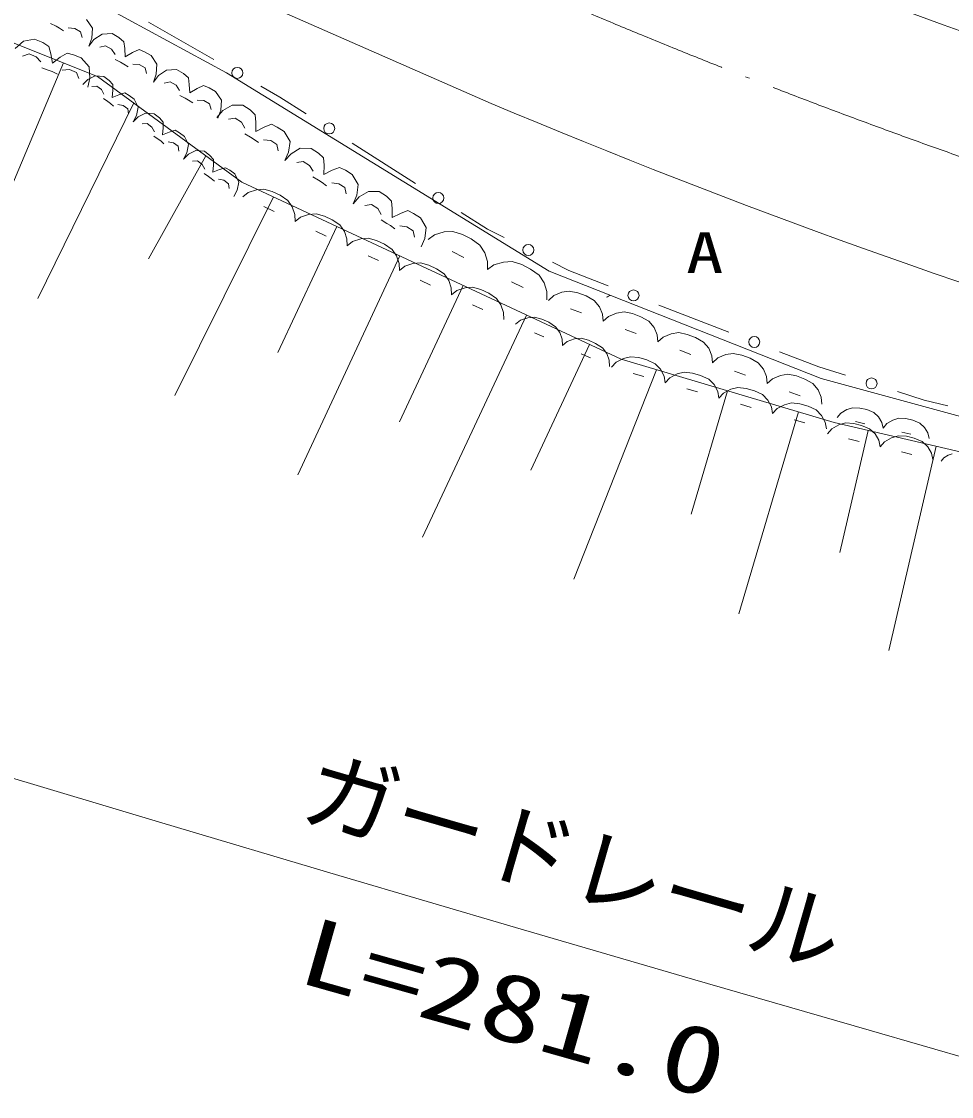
# Model space of a CAD drawing. Units: millimetres, scale not verified. Extents: x -6096 to 633904, y -204620 to 155380.
# Drawn here: x 325490 to 350646, y 37283 to 66360 of the extents above; entities that cross this region are included whole.
import ezdxf
from ezdxf.enums import TextEntityAlignment as Align

# ---------------------------------------------------------------- set-up
doc = ezdxf.new("R2010")
doc.units = ezdxf.units.MM
doc.header["$LTSCALE"] = 1000
doc.linetypes.add('USER1', pattern=[7.000001, 5.508197, -0.688525, 0.114754, -0.688525])
for name, color, linetype, lineweight in [('S-BGD', 1, 'Continuous', 13), ('S-BGD-HTXT', 6, 'Continuous', 13), ('S-BMK', 3, 'USER1', 13)]:
    doc.layers.add(name, color=color, linetype=linetype, lineweight=lineweight)
doc.styles.add('ＭＳ ゴシック', font='')
doc.styles.get('ＭＳ ゴシック').set_extended_font_data('MS Gothic')

msp = doc.modelspace()

# ---------------------------------------------------------------- linework, layer by layer
at = {"layer": 'S-BGD'}
for p, q in [((301905, 80080), (338192, 64146)), ((319627, 71178), (331038, 64971)), ((327549, 64875), (322123, 67031)), ((326425, 66231), (326278, 66307)), ((327250, 66417), (327409, 66179)), ((328926, 66341), (330689, 65335)), ((326516, 66180), (326425, 66231)), ((326629, 66105), (326516, 66180)), ((326930, 66172), (326754, 66185)), ((327087, 66085), (326930, 66172)), ((327127, 65931), (327087, 66085)), ((327409, 66179), (327390, 65910)), ((327451, 65876), (327670, 66022)), ((327670, 66022), (327939, 66032)), ((327939, 66032), (328127, 65928)), ((325318, 65633), (325541, 65830)), ((325541, 65830), (325840, 65881)), ((325840, 65881), (326065, 65792)), ((326065, 65792), (326229, 65684)), ((327390, 65910), (327311, 65696)), ((327311, 65696), (327451, 65876)), ((328127, 65928), (328258, 65814)), ((328258, 65814), (328284, 65634)), ((325695, 65484), (325520, 65426)), ((325889, 65407), (325695, 65484)), ((326229, 65684), (326284, 65487)), ((326284, 65487), (326329, 65233)), ((326538, 65393), (326722, 65507)), ((326722, 65507), (326898, 65462)), ((326898, 65462), (327108, 65379)), ((327765, 65700), (327605, 65669)), ((327927, 65610), (327765, 65700)), ((328021, 65472), (327927, 65610)), ((328284, 65634), (328293, 65406)), ((328293, 65406), (328495, 65522)), ((328495, 65522), (328671, 65601)), ((328671, 65601), (328821, 65540)), ((328821, 65540), (328995, 65443)), ((328995, 65443), (329154, 65205)), ((326625, 65242), (325226, 61911)), ((326015, 65266), (325889, 65407)), ((326329, 65233), (326538, 65393)), ((327108, 65379), (327321, 65137)), ((327321, 65137), (327340, 64832)), ((328170, 65257), (328024, 65333)), ((328262, 65206), (328170, 65257)), ((328375, 65131), (328262, 65206)), ((328675, 65198), (328499, 65210)), ((328832, 65110), (328675, 65198)), ((329154, 65205), (329135, 64935)), ((326213, 65048), (326038, 65111)), ((326323, 65005), (326213, 65048)), ((326461, 64938), (326323, 65005)), ((326787, 65058), (326588, 65045)), ((326976, 64983), (326787, 65058)), ((327043, 64817), (326976, 64983)), ((327284, 64794), (327485, 64893)), ((327485, 64893), (327713, 64872)), ((331452, 62013), (327549, 64875)), ((327713, 64872), (327859, 64764)), ((328872, 64956), (328832, 65110)), ((329135, 64935), (329056, 64722)), ((329056, 64722), (329197, 64901)), ((329197, 64901), (329416, 65048)), ((329416, 65048), (329685, 65058)), ((329685, 65058), (329872, 64953)), ((329872, 64953), (330004, 64840)), ((331038, 64971), (339761, 59603)), ((327147, 64658), (327284, 64794)), ((327340, 64832), (327284, 64582)), ((327530, 64612), (327391, 64603)), ((327656, 64518), (327530, 64612)), ((327859, 64764), (327957, 64654)), ((327957, 64654), (327959, 64499)), ((329511, 64726), (329351, 64695)), ((329672, 64636), (329511, 64726)), ((329767, 64497), (329672, 64636)), ((330004, 64840), (330029, 64660)), ((330029, 64660), (330039, 64431)), ((330241, 64547), (330417, 64627)), ((330417, 64627), (330566, 64566)), ((330566, 64566), (330741, 64469)), ((331967, 64607), (332480, 64315)), ((327720, 64391), (327656, 64518)), ((327822, 64194), (327707, 64274)), ((327959, 64499), (327942, 64306)), ((327942, 64306), (328125, 64381)), ((328125, 64381), (328282, 64429)), ((328282, 64429), (328401, 64361)), ((328401, 64361), (328537, 64260)), ((329916, 64283), (329769, 64359)), ((330007, 64231), (329916, 64283)), ((330039, 64431), (330241, 64547)), ((330741, 64469), (330900, 64231)), ((332480, 64315), (333193, 63861)), ((328525, 64160), (325931, 58867)), ((327893, 64141), (327822, 64194)), ((327980, 64066), (327893, 64141)), ((328241, 64089), (328094, 64119)), ((328363, 63998), (328241, 64089)), ((328380, 63864), (328363, 63998)), ((328537, 64260), (328645, 64043)), ((328645, 64043), (328599, 63817)), ((330120, 64157), (330007, 64231)), ((330421, 64224), (330245, 64236)), ((330578, 64136), (330421, 64224)), ((330618, 63982), (330578, 64136)), ((330900, 64231), (330881, 63961)), ((330937, 63952), (331185, 64098)), ((331185, 64098), (331478, 64093)), ((331478, 64093), (331676, 63968)), ((328599, 63817), (328509, 63646)), ((328509, 63646), (328647, 63782)), ((328647, 63782), (328848, 63881)), ((328848, 63881), (329075, 63860)), ((329075, 63860), (329222, 63752)), ((329222, 63752), (329320, 63642)), ((330773, 63765), (330937, 63952)), ((330881, 63961), (330802, 63748)), ((331269, 63742), (331092, 63718)), ((331439, 63634), (331269, 63742)), ((331676, 63968), (331813, 63836)), ((331813, 63836), (331830, 63639)), ((328892, 63600), (328754, 63592)), ((329018, 63506), (328892, 63600)), ((329083, 63379), (329018, 63506)), ((329321, 63487), (329305, 63294)), ((329320, 63642), (329321, 63487)), ((329488, 63369), (329644, 63417)), ((329644, 63417), (329763, 63349)), ((331534, 63477), (331439, 63634)), ((331830, 63639), (331826, 63389)), ((331826, 63389), (332054, 63503)), ((332054, 63503), (332250, 63579)), ((332250, 63579), (332409, 63504)), ((332409, 63504), (332594, 63387)), ((329185, 63182), (329070, 63262)), ((329256, 63129), (329185, 63182)), ((329343, 63054), (329256, 63129)), ((329305, 63294), (329488, 63369)), ((329603, 63077), (329457, 63107)), ((329763, 63349), (329900, 63248)), ((329900, 63248), (330008, 63031)), ((331683, 63234), (331528, 63326)), ((331780, 63173), (331683, 63234)), ((331899, 63085), (331780, 63173)), ((332230, 63140), (332039, 63164)), ((332396, 63035), (332230, 63140)), ((332594, 63387), (332753, 63119)), ((332753, 63119), (332716, 62826)), ((329726, 62986), (329603, 63077)), ((329743, 62852), (329726, 62986)), ((330008, 63031), (329962, 62806)), ((330010, 62770), (330210, 62870)), ((330210, 62870), (330438, 62849)), ((330438, 62849), (330584, 62740)), ((332430, 62864), (332396, 63035)), ((332716, 62826), (332617, 62598)), ((332780, 62785), (333028, 62931)), ((333028, 62931), (333322, 62926)), ((333322, 62926), (333520, 62801)), ((334433, 63072), (336145, 61982)), ((330476, 62729), (328923, 59940)), ((329962, 62806), (329872, 62635)), ((329872, 62635), (330010, 62770)), ((330255, 62588), (330117, 62580)), ((330381, 62494), (330255, 62588)), ((330584, 62740), (330683, 62630)), ((330683, 62630), (330684, 62476)), ((332617, 62598), (332780, 62785)), ((333112, 62575), (332936, 62551)), ((333283, 62467), (333112, 62575)), ((333520, 62801), (333656, 62669)), ((333656, 62669), (333673, 62472)), ((330445, 62367), (330381, 62494)), ((330547, 62170), (330432, 62250)), ((330684, 62476), (330667, 62282)), ((330667, 62282), (330850, 62358)), ((330850, 62358), (331007, 62405)), ((331007, 62405), (331126, 62338)), ((331126, 62338), (331262, 62236)), ((331262, 62236), (331370, 62019)), ((333377, 62310), (333283, 62467)), ((333673, 62472), (333670, 62222)), ((333670, 62222), (333897, 62336)), ((333897, 62336), (334094, 62412)), ((334094, 62412), (334253, 62337)), ((334253, 62337), (334437, 62220)), ((330619, 62117), (330547, 62170)), ((330706, 62042), (330619, 62117)), ((330966, 62065), (330819, 62095)), ((331089, 61974), (330966, 62065)), ((331106, 61840), (331089, 61974)), ((331370, 62019), (331325, 61794)), ((341710, 57224), (331452, 62013)), ((333527, 62067), (333372, 62159)), ((333624, 62006), (333527, 62067)), ((333742, 61918), (333624, 62006)), ((334074, 61973), (333882, 61997)), ((334240, 61868), (334074, 61973)), ((334437, 62220), (334596, 61952)), ((334596, 61952), (334559, 61659)), ((331325, 61794), (331235, 61623)), ((331477, 61618), (331623, 61735)), ((331623, 61735), (331846, 61806)), ((331846, 61806), (332048, 61823)), ((332048, 61823), (332272, 61761)), ((332272, 61761), (332484, 61661)), ((332484, 61661), (332690, 61522)), ((334274, 61697), (334240, 61868)), ((334559, 61659), (334460, 61431)), ((334624, 61618), (334872, 61764)), ((334872, 61764), (335165, 61759)), ((335165, 61759), (335363, 61634)), ((332307, 61614), (329642, 56242)), ((332690, 61522), (332814, 61347)), ((334460, 61431), (334624, 61618)), ((334956, 61408), (334779, 61384)), ((335126, 61300), (334956, 61408)), ((335363, 61634), (335500, 61502)), ((335500, 61502), (335517, 61305)), ((332324, 61220), (332042, 61352)), ((332814, 61347), (332882, 61143)), ((332882, 61143), (332888, 60954)), ((332888, 60954), (333034, 61071)), ((333034, 61071), (333257, 61143)), ((333257, 61143), (333459, 61160)), ((333459, 61160), (333684, 61098)), ((333684, 61098), (333895, 60998)), ((335221, 61143), (335126, 61300)), ((335517, 61305), (335513, 61055)), ((335513, 61055), (335741, 61169)), ((335741, 61169), (335937, 61245)), ((335937, 61245), (336096, 61170)), ((336096, 61170), (336281, 61053)), ((337385, 61192), (338097, 60739)), ((334017, 60816), (332424, 57405)), ((333895, 60998), (334101, 60858)), ((334101, 60858), (334225, 60683)), ((335370, 60900), (335215, 60992)), ((335467, 60839), (335370, 60900)), ((335586, 60751), (335467, 60839)), ((335917, 60806), (335726, 60830)), ((336083, 60701), (335917, 60806)), ((336281, 61053), (336440, 60785)), ((336440, 60785), (336403, 60492)), ((333735, 60556), (333453, 60689)), ((334225, 60683), (334293, 60479)), ((334668, 60480), (334870, 60497)), ((334870, 60497), (335095, 60434)), ((336117, 60530), (336083, 60701)), ((336403, 60492), (336304, 60264)), ((336493, 60462), (336665, 60592)), ((336665, 60592), (336925, 60667)), ((336925, 60667), (337158, 60680)), ((337158, 60680), (337415, 60600)), ((337415, 60600), (337656, 60478)), ((338097, 60739), (338542, 60514)), ((334293, 60479), (334299, 60291)), ((334299, 60291), (334445, 60408)), ((334445, 60408), (334668, 60480)), ((335095, 60434), (335306, 60335)), ((335306, 60335), (335512, 60195)), ((335512, 60195), (335637, 60020)), ((337656, 60478), (337888, 60310)), ((337888, 60310), (338026, 60104)), ((335726, 60018), (332964, 54102)), ((335146, 59893), (334864, 60026)), ((335637, 60020), (335704, 59816)), ((337456, 59974), (337135, 60136)), ((338026, 60104), (338097, 59866)), ((335704, 59816), (335711, 59628)), ((335711, 59628), (335856, 59745)), ((335856, 59745), (336079, 59816)), ((336079, 59816), (336281, 59834)), ((336281, 59834), (336506, 59771)), ((336506, 59771), (336717, 59671)), ((336717, 59671), (336923, 59532)), ((338097, 59866), (338098, 59649)), ((338098, 59649), (338270, 59778)), ((338270, 59778), (338530, 59853)), ((338530, 59853), (338763, 59866)), ((338763, 59866), (339021, 59787)), ((339021, 59787), (339261, 59665)), ((339261, 59665), (339494, 59496)), ((339853, 59849), (340298, 59623)), ((340298, 59623), (341358, 59215)), ((336557, 59230), (336275, 59363)), ((336923, 59532), (337048, 59357)), ((337048, 59357), (337115, 59153)), ((339062, 59161), (338740, 59323)), ((339494, 59496), (339632, 59290)), ((339761, 59603), (347121, 56704)), ((337436, 59220), (335714, 55531)), ((337115, 59153), (337122, 58965)), ((337122, 58965), (337267, 59081)), ((337267, 59081), (337490, 59153)), ((337490, 59153), (337692, 59170)), ((337692, 59170), (337917, 59108)), ((337917, 59108), (338128, 59008)), ((339632, 59290), (339703, 59053)), ((339703, 59053), (339704, 58835)), ((339885, 58945), (340105, 59035)), ((340105, 59035), (340308, 59068)), ((340308, 59068), (340540, 59022)), ((338128, 59008), (338334, 58868)), ((338334, 58868), (338459, 58694)), ((339747, 58816), (339885, 58945)), ((340540, 59022), (340762, 58938)), ((340762, 58938), (340981, 58812)), ((340981, 58812), (341121, 58645)), ((337968, 58567), (337686, 58699)), ((338459, 58694), (338526, 58490)), ((338526, 58490), (338533, 58301)), ((340634, 58479), (340339, 58591)), ((341121, 58645), (341205, 58444)), ((341364, 58384), (341584, 58473)), ((341584, 58473), (341787, 58506)), ((341787, 58506), (342019, 58460)), ((342019, 58460), (342241, 58376)), ((342730, 58686), (344624, 57956)), ((339146, 58421), (336339, 52410)), ((338856, 58171), (338984, 58278)), ((338984, 58278), (339182, 58345)), ((339182, 58345), (339362, 58363)), ((339362, 58363), (339563, 58311)), ((339563, 58311), (339753, 58225)), ((339753, 58225), (339938, 58104)), ((341205, 58444), (341226, 58254)), ((341226, 58254), (341364, 58384)), ((342241, 58376), (342460, 58251)), ((342460, 58251), (342599, 58083)), ((339617, 57829), (339363, 57943)), ((339938, 58104), (340052, 57950)), ((340052, 57950), (340115, 57769)), ((342113, 57917), (341817, 58029)), ((342599, 58083), (342684, 57882)), ((342684, 57882), (342704, 57692)), ((342843, 57822), (343063, 57911)), ((343063, 57911), (343266, 57944)), ((343266, 57944), (343498, 57898)), ((343498, 57898), (343720, 57814)), ((340855, 57623), (339268, 54223)), ((340115, 57769), (340124, 57601)), ((340124, 57601), (340252, 57707)), ((340252, 57707), (340449, 57775)), ((340449, 57775), (340629, 57793)), ((340629, 57793), (340830, 57740)), ((340830, 57740), (341020, 57655)), ((341020, 57655), (341206, 57533)), ((342704, 57692), (342843, 57822)), ((343720, 57814), (343938, 57689)), ((343938, 57689), (344078, 57521)), ((340884, 57259), (340631, 57373)), ((341206, 57533), (341319, 57379)), ((341319, 57379), (341383, 57198)), ((341775, 57246), (341966, 57293)), ((341966, 57293), (342190, 57268)), ((343592, 57355), (343296, 57467)), ((344078, 57521), (344162, 57320)), ((344162, 57320), (344183, 57130)), ((344321, 57260), (344541, 57350)), ((344541, 57350), (344744, 57382)), ((344744, 57382), (344976, 57337)), ((344976, 57337), (345198, 57252)), ((345996, 57428), (347056, 57019)), ((341383, 57198), (341391, 57031)), ((341452, 57009), (341573, 57143)), ((341573, 57143), (341775, 57246)), ((347472, 55514), (341710, 57224)), ((342190, 57268), (342408, 57205)), ((342408, 57205), (342626, 57103)), ((342626, 57103), (342773, 56955)), ((344183, 57130), (344321, 57260)), ((345198, 57252), (345417, 57127)), ((345417, 57127), (345557, 56960)), ((347056, 57019), (347781, 56791)), ((342670, 56939), (340426, 51275)), ((342323, 56758), (342032, 56842)), ((342773, 56955), (342869, 56771)), ((342869, 56771), (342904, 56591)), ((342904, 56591), (343025, 56726)), ((343025, 56726), (343227, 56829)), ((343227, 56829), (343418, 56876)), ((343418, 56876), (343643, 56851)), ((343643, 56851), (343860, 56788)), ((343860, 56788), (344079, 56686)), ((345070, 56793), (344775, 56906)), ((345557, 56960), (345641, 56758)), ((345641, 56758), (345662, 56568)), ((345800, 56698), (346020, 56788)), ((346020, 56788), (346223, 56821)), ((346223, 56821), (346455, 56775)), ((346455, 56775), (346677, 56690)), ((347121, 56704), (354995, 54548)), ((343775, 56341), (343485, 56425)), ((344079, 56686), (344225, 56538)), ((344225, 56538), (344321, 56353)), ((344477, 56308), (344680, 56411)), ((344680, 56411), (344870, 56459)), ((344870, 56459), (345095, 56434)), ((345095, 56434), (345313, 56371)), ((345662, 56568), (345800, 56698)), ((346677, 56690), (346896, 56565)), ((346896, 56565), (347035, 56398)), ((344591, 56369), (343601, 53032)), ((344321, 56353), (344356, 56174)), ((344356, 56174), (344477, 56308)), ((345313, 56371), (345531, 56269)), ((345531, 56269), (345677, 56121)), ((345677, 56121), (345773, 55936)), ((346549, 56231), (346253, 56344)), ((347035, 56398), (347120, 56196)), ((347120, 56196), (347140, 56007)), ((349183, 56349), (349908, 56120)), ((349908, 56120), (350549, 55961)), ((345227, 55924), (344937, 56007)), ((345773, 55936), (345808, 55757)), ((345808, 55757), (345929, 55891)), ((345929, 55891), (346132, 55994)), ((346132, 55994), (346322, 56042)), ((346322, 56042), (346547, 56016)), ((346547, 56016), (346765, 55954)), ((346765, 55954), (346983, 55852)), ((346983, 55852), (347129, 55704)), ((347649, 55770), (347815, 55866)), ((347815, 55866), (347974, 55915)), ((347974, 55915), (348165, 55904)), ((348165, 55904), (348352, 55861)), ((348352, 55861), (348541, 55785)), ((346511, 55799), (344890, 50335)), ((346680, 55507), (346389, 55590)), ((347129, 55704), (347226, 55519)), ((347553, 55651), (347649, 55770)), ((348541, 55785), (348671, 55667)), ((348671, 55667), (348761, 55515)), ((348895, 55484), (349061, 55581)), ((349061, 55581), (349220, 55630)), ((349220, 55630), (349411, 55619)), ((349411, 55619), (349598, 55576)), ((349598, 55576), (349787, 55500)), ((347226, 55519), (347261, 55340)), ((347293, 55209), (347405, 55343)), ((347405, 55343), (347598, 55451)), ((351151, 54659), (347472, 55514)), ((347598, 55451), (347781, 55505)), ((348391, 55301), (347624, 51997)), ((347781, 55505), (348000, 55489)), ((348000, 55489), (348214, 55437)), ((348301, 55479), (348051, 55537)), ((348214, 55437), (348429, 55346)), ((348429, 55346), (348577, 55208)), ((348761, 55515), (348799, 55365)), ((348799, 55365), (348895, 55484)), ((349547, 55194), (349298, 55251)), ((349787, 55500), (349918, 55382)), ((349918, 55382), (350007, 55230)), ((348148, 54999), (347863, 55069)), ((348577, 55208), (348678, 55032)), ((348678, 55032), (348719, 54860)), ((348719, 54860), (348831, 54995)), ((348831, 54995), (349024, 55103)), ((349024, 55103), (349207, 55156)), ((349207, 55156), (349426, 55140)), ((349426, 55140), (349639, 55088)), ((349639, 55088), (349855, 54998)), ((349855, 54998), (350003, 54860)), ((350007, 55230), (350045, 55080)), ((350231, 54873), (348948, 49349)), ((349574, 54651), (349289, 54721)), ((350003, 54860), (350104, 54684)), ((350104, 54684), (350144, 54511)), ((350555, 54629), (350668, 54668)), ((350370, 54466), (350437, 54554)), ((350437, 54554), (350555, 54629))]:
    msp.add_line(p, q, dxfattribs=at)
for centre in [(331328, 64971), (333813, 63467), (336765, 61587), (339198, 60181), (342044, 58951), (345310, 57692), (348482, 56570)]:
    msp.add_circle(centre, 149, dxfattribs=at)
for centre, radius, start, end in [((411464, 234407), 178182, 246.69557, 260.09265), ((411604, 235889), 180315, 246.83855, 260.13654), ((414220, 244354), 195589, 247.12572, 259.79323), ((341869, 57940), 1110, 114.2519, 119.7795)]:
    msp.add_arc(centre, radius, start, end, dxfattribs=at)
at = {"layer": 'S-BGD-HTXT'}
for p, q in [((324505, 46112), (329288, 44681)), ((329288, 44681), (334077, 43259)), ((334077, 43259), (338854, 41853)), ((338854, 41853), (343640, 40456)), ((343640, 40456), (348416, 39073)), ((348416, 39073), (353204, 37701))]:
    msp.add_line(p, q, dxfattribs=at)
at = {"layer": 'S-BMK'}
msp.add_arc((410679, 232236), 179768, 246.6208, 260.19983, dxfattribs=at)

# ---------------------------------------------------------------- texts
at = {"layer": 'S-BGD', "style": 'ＭＳ ゴシック', "width": 1.35}
msp.add_text('A', height=1100, dxfattribs=at).set_placement((343466, 59228), align=Align.BOTTOM_LEFT)
at = {"layer": 'S-BGD-HTXT', "style": 'ＭＳ ゴシック'}
msp.add_text('ガードレール', height=1833, rotation=343.9, dxfattribs=at).set_placement((332822, 44303), align=Align.BOTTOM_LEFT)
at = {"layer": 'S-BGD-HTXT', "style": 'ＭＳ ゴシック', "width": 1.35}
msp.add_text('L=281.0', height=1833, rotation=344.2, dxfattribs=at).set_placement((332735, 39869), align=Align.BOTTOM_LEFT)

doc.saveas('drawing.dxf')
